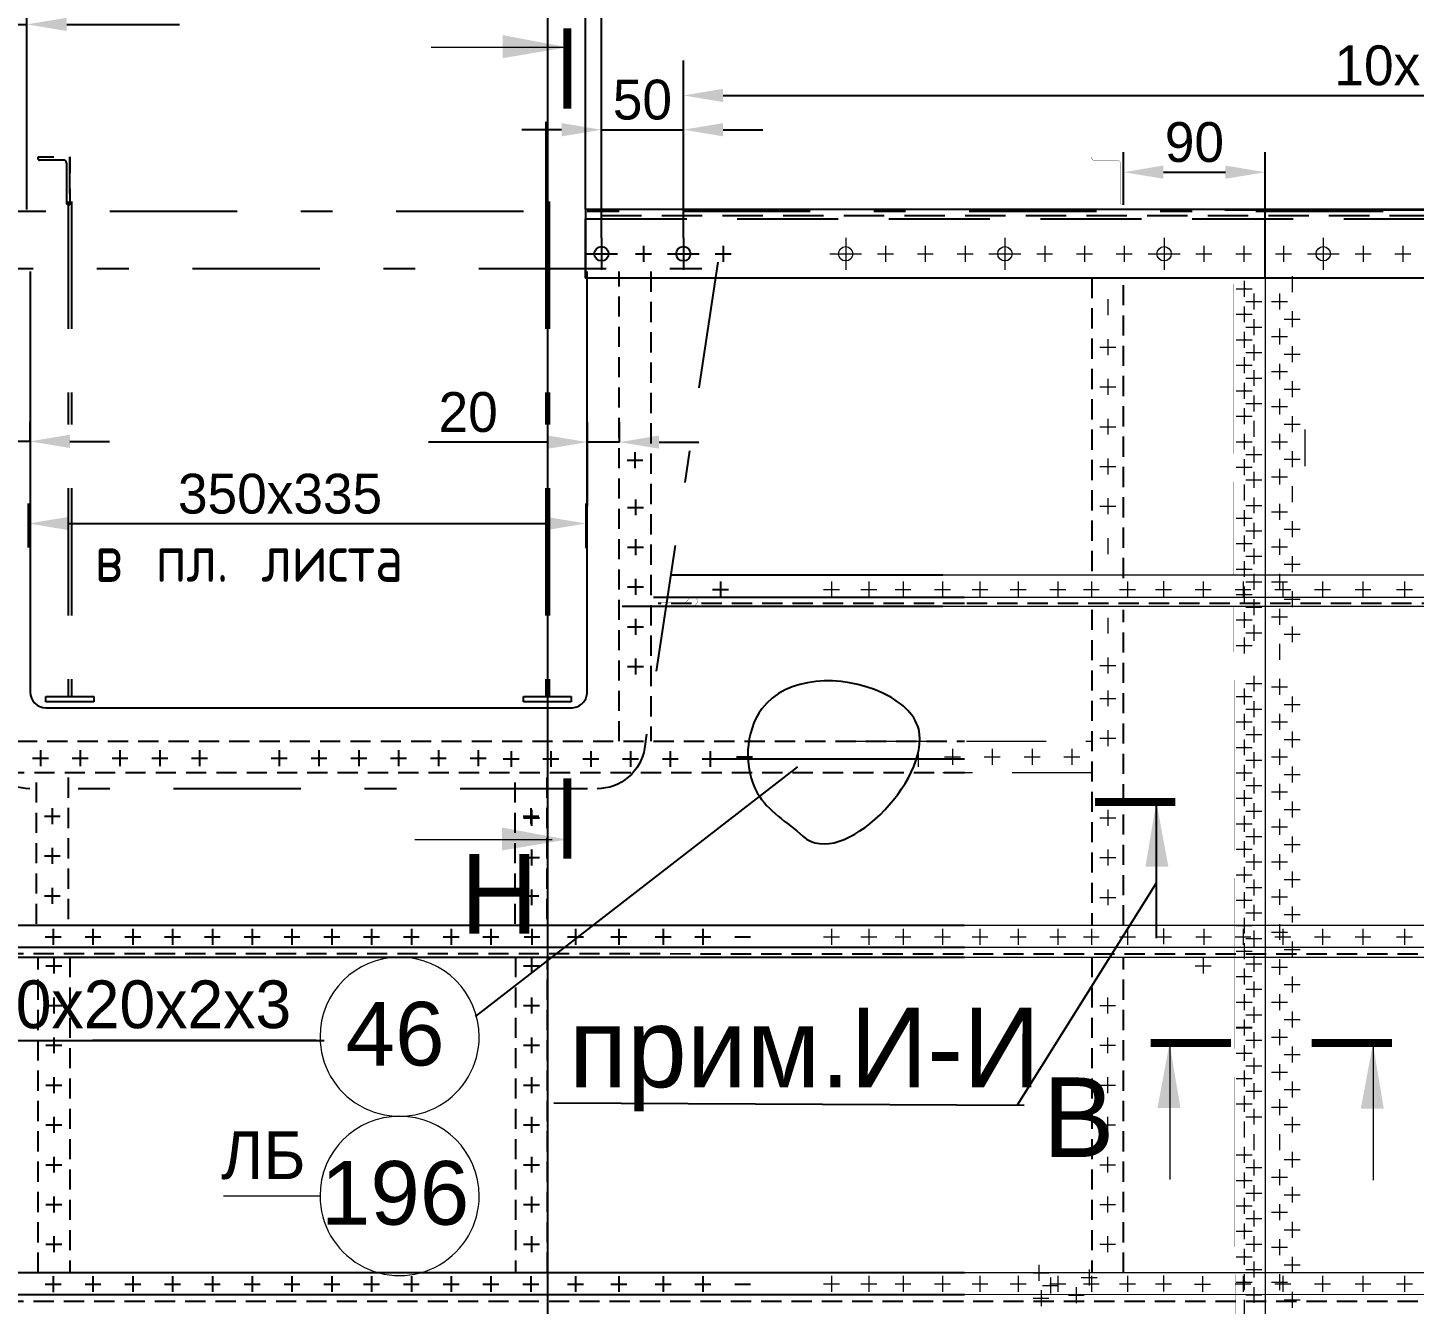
# Model space of a CAD drawing. Header units: millimetres. Extents: x 42007 to 66896, y -556 to 10827.
# Drawn here: x 52584 to 53455, y 4258 to 5060 of the extents above; entities that cross this region are included whole.
import ezdxf
from ezdxf.enums import TextEntityAlignment as Align

# ---------------------------------------------------------------- set-up
doc = ezdxf.new("R2010")
doc.units = ezdxf.units.MM
for name, pattern in [('DASH5', [180, 80, -40, 20, -40]), ('DASH6', [20, 10, -10]), ('DASHED', [19.05, 12.7, -6.35]), ('K5LT32769', [0]), ('K5LT32773', [0]), ('K5LT32782', [150, 100, -50]), ('K5LT32786', [25.318241, 20.818241, -1.5, 1.5, -1.5]), ('K5LT32793', [10, 5, -5]), ('K5LT32795', [75, 50, -25]), ('K5LT_BASIC', [0])]:
    doc.linetypes.add(name, pattern=pattern)
doc.layers.get('Defpoints').update_dxf_attribs({"color": 250})
doc.layers.add('pen_7', color=1, linetype='Continuous')
doc.styles.add('3.5', font='txt.shx', dxfattribs={"height": 3.5})
doc.styles.add('style5', font='arial.ttf', dxfattribs={"height": 3})
doc.dimstyles.new('ISO-10', dxfattribs={"dimscale": 10, "dimtxt": 2.5, "dimasz": 2.5, "dimexe": 1.25, "dimexo": 0, "dimtad": 1, "dimdec": 0, "dimtxsty": 'Standard', "dimcen": 2.5, "dimclrd": 7, "dimclre": 7, "dimclrt": 6, "dimadec": 0, "dimazin": 0, "dimtfac": 1, "dimtdec": 0, "dimtmove": 0, "dimatfit": 3, "dimfxl": 0, "dimarcsym": 0})

# ---------------------------------------------------------------- blocks, each defined once
blk = doc.blocks.new('*D277')
at = {"color": 7, "lineweight": -2, "transparency": 16777216}
for p, q in [((52995.77, 4995.71), (52995.77, 5029.75)), ((54017.36, 4922.27), (54017.36, 5029.75)), ((53020.77, 5017.25), (53992.36, 5017.25))]:
    blk.add_line(p, q, dxfattribs=at)
at = {"color": 7, "transparency": 16777216}
for points in [[(53020.77, 5021.42), (53020.77, 5013.09), (52995.77, 5017.25)], [(53992.36, 5021.42), (53992.36, 5013.09), (54017.36, 5017.25)]]:
    blk.add_solid(points, dxfattribs=at)
at = {"layer": 'Defpoints', "color": 0, "transparency": 16777216}
for p in [(54017.36, 5017.25), (52995.77, 4995.71), (54017.36, 4922.27)]:
    blk.add_point(p, dxfattribs=at)
at = {"color": 6, "transparency": 16777216, "insert": (53506.57, 5036), "char_height": 25, "attachment_point": 5}
blk.add_mtext('10х100=1000', dxfattribs=at)
blk = doc.blocks.new('*D278')
at = {"color": 7, "lineweight": -2, "transparency": 16777216}
for p, q in [((52934.36, 4945.59), (52934.36, 5102.91)), ((52944.31, 4944.59), (52944.31, 5102.91)), ((52909.36, 5090.41), (52884.36, 5090.41)), ((52934.36, 5090.41), (52944.31, 5090.41)), ((52969.31, 5090.41), (53040.15, 5090.41))]:
    blk.add_line(p, q, dxfattribs=at)
at = {"color": 7, "transparency": 16777216}
for points in [[(52909.36, 5094.58), (52909.36, 5086.25), (52934.36, 5090.41)], [(52969.31, 5094.58), (52969.31, 5086.25), (52944.31, 5090.41)]]:
    blk.add_solid(points, dxfattribs=at)
at = {"layer": 'Defpoints', "color": 0, "transparency": 16777216}
for p in [(52944.31, 5090.41), (52934.36, 4945.59), (52944.31, 4944.59)]:
    blk.add_point(p, dxfattribs=at)
at = {"color": 6, "transparency": 16777216, "insert": (53017.23, 5109.16), "char_height": 25, "attachment_point": 5}
blk.add_mtext('15', dxfattribs=at)
blk = doc.blocks.new('*D279')
at = {"color": 7, "lineweight": -2, "transparency": 16777216}
for p, q in [((52572.02, 4944.59), (52572.02, 5074.38)), ((52583.36, 4945.59), (52583.36, 5074.38)), ((52547.02, 5061.88), (52522.02, 5061.88)), ((52572.02, 5061.88), (52583.36, 5061.88)), ((52608.36, 5061.88), (52679.2, 5061.88))]:
    blk.add_line(p, q, dxfattribs=at)
at = {"color": 7, "transparency": 16777216}
for points in [[(52547.02, 5066.05), (52547.02, 5057.71), (52572.02, 5061.88)], [(52608.36, 5066.05), (52608.36, 5057.71), (52583.36, 5061.88)]]:
    blk.add_solid(points, dxfattribs=at)
at = {"layer": 'Defpoints', "color": 0, "transparency": 16777216}
for p in [(52583.36, 5061.88), (52572.02, 4944.59), (52583.36, 4945.59)]:
    blk.add_point(p, dxfattribs=at)
at = {"color": 6, "transparency": 16777216, "insert": (52656.28, 5080.63), "char_height": 25, "attachment_point": 5}
blk.add_mtext('15', dxfattribs=at)

msp = doc.modelspace()

# ---------------------------------------------------------------- hatches: boundary and pattern name
for points in [[(52882.231, 5055.098), (52882.231, 5040.65), (52922.968, 5047.499)], [(52881.749, 4557.422), (52881.749, 4542.974), (52922.486, 4549.823)], [(53293.598, 4381.222), (53308.046, 4381.222), (53301.197, 4421.959)], [(53421.352, 4380.74), (53435.8, 4380.74), (53428.951, 4421.477)]]:
    msp.add_hatch(color=7).paths.add_polyline_path(points)

# ---------------------------------------------------------------- linework, layer by layer
at = {"color": 7}
for p, q in [((52910.362, 5148.708), (52910.362, 3754.687)), ((53272.362, 4948.588), (53272.362, 4981.549)), ((53361.281, 4902.588), (53361.281, 4981.549)), ((53297.362, 4969.049), (53336.281, 4969.049)), ((52585.355, 4799.948), (52585.355, 4812.448)), ((52935.568, 4759.256), (52935.568, 4811.967)), ((52955.568, 4799.467), (52955.568, 4811.967)), ((52585.355, 4799.948), (52565.355, 4799.948)), ((52610.355, 4799.948), (52635.355, 4799.948)), ((52910.568, 4799.467), (52835.568, 4799.467)), ((52955.568, 4799.467), (52935.568, 4799.467)), ((52980.568, 4799.467), (53005.568, 4799.467)), ((52584.41, 4733.351), (52584.41, 4760.858)), ((52934.617, 4732.872), (52934.617, 4760.858)), ((52609.41, 4748.358), (52909.617, 4748.358))]:
    msp.add_line(p, q, dxfattribs=at)
at = {"color": 7, "linetype": 'K5LT32769', "lineweight": 18}
for p, q in [((52923.45, 5047.409), (52837.353, 5047.409)), ((53341.279, 4945.588), (53231.362, 4945.588)), ((53341.279, 4945.38), (53341.278, 4945.38)), ((53097.769, 4927.772), (53097.769, 4907.772)), ((53097.769, 4927.772), (53097.769, 4907.772)), ((53122.769, 4922.772), (53122.769, 4912.772)), ((53122.769, 4922.772), (53122.769, 4912.772)), ((53147.769, 4922.772), (53147.769, 4912.772)), ((53147.769, 4922.772), (53147.769, 4912.772)), ((53172.769, 4922.772), (53172.769, 4912.772)), ((53172.769, 4922.772), (53172.769, 4912.772)), ((53197.769, 4927.772), (53197.769, 4907.772)), ((53197.769, 4927.772), (53197.769, 4907.772)), ((53222.769, 4922.772), (53222.769, 4912.772)), ((53222.769, 4922.772), (53222.769, 4912.772)), ((53247.769, 4922.772), (53247.769, 4912.772)), ((53247.769, 4922.772), (53247.769, 4912.772)), ((53272.769, 4922.772), (53272.769, 4912.772)), ((53272.769, 4922.772), (53272.769, 4912.772)), ((53297.769, 4927.772), (53297.769, 4907.772)), ((53297.769, 4927.772), (53297.769, 4907.772)), ((53322.769, 4922.772), (53322.769, 4912.772)), ((53322.769, 4922.772), (53322.769, 4912.772)), ((53347.769, 4922.772), (53347.769, 4912.772)), ((53347.769, 4922.772), (53347.769, 4912.772)), ((53372.769, 4922.772), (53372.769, 4912.772)), ((53372.769, 4922.772), (53372.769, 4912.772)), ((53397.769, 4927.772), (53397.769, 4907.772)), ((53397.769, 4927.772), (53397.769, 4907.772)), ((53422.769, 4922.772), (53422.769, 4912.772)), ((53422.769, 4922.772), (53422.769, 4912.772)), ((53447.769, 4922.772), (53447.769, 4912.772)), ((53447.769, 4922.772), (53447.769, 4912.772)), ((53087.769, 4917.772), (53107.769, 4917.772)), ((53087.769, 4917.772), (53107.769, 4917.772)), ((53117.769, 4917.772), (53127.769, 4917.772)), ((53117.769, 4917.772), (53127.769, 4917.772)), ((53142.769, 4917.772), (53152.769, 4917.772)), ((53142.769, 4917.772), (53152.769, 4917.772)), ((53167.769, 4917.772), (53177.769, 4917.772)), ((53167.769, 4917.772), (53177.769, 4917.772)), ((53187.769, 4917.772), (53207.769, 4917.772)), ((53187.769, 4917.772), (53207.769, 4917.772)), ((53217.769, 4917.772), (53227.769, 4917.772)), ((53217.769, 4917.772), (53227.769, 4917.772)), ((53242.769, 4917.772), (53252.769, 4917.772)), ((53242.769, 4917.772), (53252.769, 4917.772)), ((53267.769, 4917.772), (53277.769, 4917.772)), ((53267.769, 4917.772), (53277.769, 4917.772)), ((53287.769, 4917.772), (53307.769, 4917.772)), ((53287.769, 4917.772), (53307.769, 4917.772)), ((53317.769, 4917.772), (53327.769, 4917.772)), ((53317.769, 4917.772), (53327.769, 4917.772)), ((53342.769, 4917.772), (53352.769, 4917.772)), ((53342.769, 4917.772), (53352.769, 4917.772)), ((53367.769, 4917.772), (53377.769, 4917.772)), ((53367.769, 4917.772), (53377.769, 4917.772)), ((53387.769, 4917.772), (53407.769, 4917.772)), ((53387.769, 4917.772), (53407.769, 4917.772)), ((53417.769, 4917.772), (53427.769, 4917.772)), ((53417.769, 4917.772), (53427.769, 4917.772)), ((53442.769, 4917.772), (53452.769, 4917.772)), ((53442.769, 4917.772), (53452.769, 4917.772)), ((53343.092, 4895.758), (53353.092, 4895.758)), ((53348.092, 4900.758), (53348.092, 4890.758)), ((53349.092, 4895.758), (53348.092, 4895.758)), ((53361.281, 4902.588), (53361.281, 3868.588)), ((53378.281, 4903.758), (53378.281, 4893.758)), ((53262.362, 4889.174), (53262.362, 4879.174)), ((53349.092, 4887.758), (53359.092, 4887.758)), ((53354.092, 4892.758), (53354.092, 4882.758)), ((53365.281, 4887.758), (53375.281, 4887.758)), ((53370.281, 4892.758), (53370.281, 4882.758)), ((53343.092, 4879.758), (53353.092, 4879.758)), ((53348.092, 4884.758), (53348.092, 4874.758)), ((53349.092, 4879.758), (53348.092, 4879.758)), ((53378.281, 4881.758), (53378.281, 4871.758)), ((53349.092, 4871.758), (53359.092, 4871.758)), ((53354.092, 4876.758), (53354.092, 4866.758)), ((53370.281, 4870.758), (53370.281, 4860.758)), ((53373.281, 4876.758), (53383.281, 4876.758)), ((53262.362, 4864.174), (53262.362, 4854.174)), ((53343.092, 4863.758), (53353.092, 4863.758)), ((53348.092, 4868.758), (53348.092, 4858.758)), ((53349.092, 4863.758), (53348.092, 4863.758)), ((53354.092, 4860.758), (53354.092, 4850.758)), ((53365.281, 4865.758), (53375.281, 4865.758)), ((53257.362, 4859.174), (53267.362, 4859.174)), ((53348.092, 4852.758), (53348.092, 4842.758)), ((53349.092, 4855.758), (53359.092, 4855.758)), ((53373.281, 4854.758), (53383.281, 4854.758)), ((53378.281, 4859.758), (53378.281, 4849.758)), ((53343.092, 4847.758), (53353.092, 4847.758)), ((53349.092, 4847.758), (53348.092, 4847.758)), ((53354.092, 4844.758), (53354.092, 4834.758)), ((53365.281, 4843.758), (53375.281, 4843.758)), ((53370.281, 4848.758), (53370.281, 4838.758)), ((53262.362, 4839.174), (53262.362, 4829.174)), ((53348.092, 4836.758), (53348.092, 4826.758)), ((53349.092, 4839.758), (53359.092, 4839.758)), ((53378.281, 4837.758), (53378.281, 4827.758)), ((53257.362, 4834.174), (53267.362, 4834.174)), ((53343.092, 4831.758), (53353.092, 4831.758)), ((53349.092, 4831.758), (53348.092, 4831.758)), ((53354.092, 4828.758), (53354.092, 4818.758)), ((53370.281, 4826.758), (53370.281, 4816.758)), ((53373.281, 4832.758), (53383.281, 4832.758)), ((53348.092, 4820.758), (53348.092, 4810.758)), ((53349.092, 4823.758), (53359.092, 4823.758)), ((53365.281, 4821.758), (53375.281, 4821.758)), ((53257.362, 4809.174), (53267.362, 4809.174)), ((53262.362, 4814.174), (53262.362, 4804.174)), ((53343.092, 4815.758), (53353.092, 4815.758)), ((53349.092, 4815.758), (53348.092, 4815.758)), ((53354.092, 4812.758), (53354.092, 4802.758)), ((53373.281, 4810.758), (53383.281, 4810.758)), ((53378.281, 4815.758), (53378.281, 4805.758)), ((53343.092, 4799.758), (53353.092, 4799.758)), ((53348.092, 4804.758), (53348.092, 4794.758)), ((53349.092, 4799.758), (53348.092, 4799.758)), ((53365.281, 4799.758), (53375.281, 4799.758)), ((53370.281, 4804.758), (53370.281, 4794.758)), ((53386.281, 4807.432), (53386.281, 4784.432)), ((53349.092, 4791.758), (53359.092, 4791.758)), ((53354.092, 4796.758), (53354.092, 4786.758)), ((53378.281, 4793.758), (53378.281, 4783.758)), ((53257.362, 4784.174), (53267.362, 4784.174)), ((53262.362, 4789.174), (53262.362, 4779.174)), ((53343.092, 4783.758), (53353.092, 4783.758)), ((53348.092, 4788.758), (53348.092, 4778.758)), ((53370.281, 4782.758), (53370.281, 4772.758)), ((53373.281, 4788.758), (53383.281, 4788.758)), ((53349.092, 4775.758), (53359.092, 4775.758)), ((53354.092, 4780.758), (53354.092, 4770.758)), ((53365.281, 4777.758), (53375.281, 4777.758)), ((53348.092, 4772.758), (53348.092, 4762.758)), ((53354.092, 4764.758), (53354.092, 4754.758)), ((53378.281, 4771.758), (53378.281, 4761.758)), ((53257.362, 4759.174), (53267.362, 4759.174)), ((53262.362, 4764.174), (53262.362, 4754.174)), ((53348.092, 4756.758), (53348.092, 4746.758)), ((53349.092, 4759.758), (53359.092, 4759.758)), ((53370.281, 4760.758), (53370.281, 4750.758)), ((53343.092, 4751.758), (53353.092, 4751.758)), ((53349.092, 4751.758), (53348.092, 4751.758)), ((53354.092, 4748.758), (53354.092, 4738.758)), ((53365.281, 4755.758), (53375.281, 4755.758)), ((53378.281, 4749.758), (53378.281, 4739.758)), ((53262.362, 4739.174), (53262.362, 4729.174)), ((53348.092, 4740.758), (53348.092, 4730.758)), ((53349.092, 4743.758), (53359.092, 4743.758)), ((53370.281, 4738.758), (53370.281, 4728.758)), ((53373.281, 4744.758), (53383.281, 4744.758)), ((53343.092, 4735.758), (53353.092, 4735.758)), ((53349.092, 4735.758), (53348.092, 4735.758)), ((53354.092, 4732.758), (53354.092, 4722.758)), ((53365.281, 4733.758), (53375.281, 4733.758)), ((53348.092, 4724.758), (53348.092, 4714.758)), ((53349.092, 4727.758), (53359.092, 4727.758)), ((53373.281, 4722.758), (53383.281, 4722.758)), ((53378.281, 4727.758), (53378.281, 4717.758)), ((53158.685, 4716.016), (54364.907, 4716.016)), ((53343.092, 4719.758), (53353.092, 4719.758)), ((53349.092, 4719.758), (53348.092, 4719.758)), ((53354.092, 4716.758), (53354.092, 4706.758)), ((53370.281, 4716.758), (53370.281, 4706.758)), ((53083.759, 4706.992), (53093.759, 4706.992)), ((53088.759, 4711.992), (53088.759, 4701.992)), ((53107.207, 4706.992), (53117.207, 4706.992)), ((53112.207, 4711.992), (53112.207, 4701.992)), ((53128.759, 4706.992), (53138.759, 4706.992)), ((53133.759, 4711.992), (53133.759, 4701.992)), ((53153.554, 4706.992), (53163.554, 4706.992)), ((53158.554, 4711.992), (53158.554, 4701.992)), ((53177.099, 4706.992), (53187.099, 4706.992)), ((53182.099, 4711.992), (53182.099, 4701.992)), ((53201.026, 4706.992), (53211.026, 4706.992)), ((53206.026, 4711.992), (53206.026, 4701.992)), ((53226.026, 4706.992), (53236.026, 4706.992)), ((53231.026, 4711.992), (53231.026, 4701.992)), ((53247.08, 4706.992), (53257.08, 4706.992)), ((53252.08, 4711.992), (53252.08, 4701.992)), ((53269.721, 4706.992), (53279.721, 4706.992)), ((53274.721, 4711.992), (53274.721, 4701.992)), ((53292.362, 4706.992), (53302.362, 4706.992)), ((53297.362, 4712.225), (53297.362, 4702.225)), ((53317.362, 4706.907), (53327.362, 4706.907)), ((53322.362, 4711.907), (53322.362, 4701.907)), ((53342.362, 4706.992), (53352.362, 4706.992)), ((53343.092, 4703.758), (53353.092, 4703.758)), ((53347.362, 4711.992), (53347.362, 4701.992)), ((53348.092, 4708.758), (53348.092, 4698.758)), ((53349.092, 4703.758), (53348.092, 4703.758)), ((53349.092, 4711.758), (53359.092, 4711.758)), ((53365.281, 4711.758), (53375.281, 4711.758)), ((53367.362, 4706.992), (53377.362, 4706.992)), ((53372.362, 4711.992), (53372.362, 4701.992)), ((53378.281, 4705.758), (53378.281, 4695.758)), ((53392.362, 4706.992), (53402.362, 4706.992)), ((53397.362, 4711.992), (53397.362, 4701.992)), ((53417.709, 4706.992), (53427.709, 4706.992)), ((53422.709, 4711.992), (53422.709, 4701.992)), ((53443.759, 4706.992), (53453.759, 4706.992)), ((53448.759, 4711.992), (53448.759, 4701.992)), ((53158.685, 4702.189), (54387.629, 4702.189)), ((54386.313, 4696.189), (53158.685, 4696.189)), ((53349.092, 4695.758), (53359.092, 4695.758)), ((53354.092, 4700.758), (53354.092, 4690.758)), ((53373.281, 4700.758), (53383.281, 4700.758)), ((53262.362, 4689.174), (53262.362, 4679.174)), ((53343.092, 4687.758), (53353.092, 4687.758)), ((53348.092, 4692.758), (53348.092, 4682.758)), ((53349.092, 4687.758), (53348.092, 4687.758)), ((53365.281, 4689.758), (53375.281, 4689.758)), ((53370.281, 4694.758), (53370.281, 4684.758)), ((53349.092, 4679.758), (53359.092, 4679.758)), ((53354.092, 4684.758), (53354.092, 4674.758)), ((53373.281, 4678.758), (53383.281, 4678.758)), ((53378.281, 4683.758), (53378.281, 4673.758)), ((53343.092, 4671.758), (53353.092, 4671.758)), ((53348.092, 4676.758), (53348.092, 4666.758)), ((53349.092, 4671.758), (53348.092, 4671.758)), ((53370.281, 4672.758), (53370.281, 4662.758)), ((53262.362, 4664.174), (53262.362, 4654.174)), ((53257.362, 4659.174), (53267.362, 4659.174)), ((53354.092, 4652.758), (53354.092, 4642.758)), ((53262.362, 4643.527), (53262.362, 4633.527)), ((53348.092, 4644.758), (53348.092, 4634.758)), ((53349.092, 4647.758), (53359.092, 4647.758)), ((53365.281, 4645.758), (53375.281, 4645.758)), ((53370.281, 4650.758), (53370.281, 4640.758)), ((53257.362, 4638.527), (53267.362, 4638.527)), ((53343.092, 4639.758), (53353.092, 4639.758)), ((53349.092, 4639.758), (53348.092, 4639.758)), ((53354.092, 4636.758), (53354.092, 4626.758)), ((53373.281, 4634.758), (53383.281, 4634.758)), ((53378.281, 4639.758), (53378.281, 4629.758)), ((53348.092, 4628.758), (53348.092, 4618.758)), ((53349.092, 4631.758), (53359.092, 4631.758)), ((53370.281, 4628.758), (53370.281, 4618.758)), ((53262.362, 4618.527), (53262.362, 4608.527)), ((53343.092, 4623.758), (53353.092, 4623.758)), ((53349.092, 4623.758), (53348.092, 4623.758)), ((53354.092, 4620.758), (53354.092, 4610.758)), ((53365.281, 4623.758), (53375.281, 4623.758)), ((53378.281, 4617.758), (53378.281, 4607.758)), ((53257.362, 4613.527), (53267.362, 4613.527)), ((53348.092, 4612.758), (53348.092, 4602.758)), ((53349.092, 4615.758), (53359.092, 4615.758)), ((53373.281, 4612.758), (53383.281, 4612.758)), ((53138.197, 4600.456), (53148.197, 4600.456)), ((53143.197, 4605.456), (53143.197, 4595.456)), ((53159.819, 4601.817), (53169.819, 4601.817)), ((53164.819, 4606.817), (53164.819, 4596.817)), ((53184.819, 4601.817), (53194.819, 4601.817)), ((53189.819, 4606.817), (53189.819, 4596.817)), ((53209.819, 4601.817), (53219.819, 4601.817)), ((53214.819, 4606.817), (53214.819, 4596.817)), ((53234.819, 4601.817), (53244.819, 4601.817)), ((53239.819, 4606.817), (53239.819, 4596.817)), ((53343.092, 4607.758), (53353.092, 4607.758)), ((53349.092, 4607.758), (53348.092, 4607.758)), ((53349.092, 4599.758), (53359.092, 4599.758)), ((53354.092, 4604.758), (53354.092, 4594.758)), ((53365.281, 4601.758), (53375.281, 4601.758)), ((53370.281, 4606.758), (53370.281, 4596.758)), ((53343.092, 4591.758), (53353.092, 4591.758)), ((53348.092, 4596.758), (53348.092, 4586.758)), ((53349.092, 4591.758), (53348.092, 4591.758)), ((53373.281, 4590.758), (53383.281, 4590.758)), ((53378.281, 4595.758), (53378.281, 4585.758)), ((53349.092, 4583.758), (53359.092, 4583.758)), ((53354.092, 4588.758), (53354.092, 4578.758)), ((53370.281, 4584.758), (53370.281, 4574.758)), ((53343.092, 4575.758), (53353.092, 4575.758)), ((53348.092, 4580.758), (53348.092, 4570.758)), ((53349.092, 4575.758), (53348.092, 4575.758)), ((53365.281, 4579.758), (53375.281, 4579.758)), ((53378.281, 4573.758), (53378.281, 4563.758)), ((53262.362, 4568.527), (53262.362, 4558.527)), ((53348.092, 4564.758), (53348.092, 4554.758)), ((53349.092, 4567.758), (53359.092, 4567.758)), ((53354.092, 4572.758), (53354.092, 4562.758)), ((53373.281, 4568.758), (53383.281, 4568.758)), ((53257.362, 4563.527), (53267.362, 4563.527)), ((53343.092, 4559.758), (53353.092, 4559.758)), ((53349.092, 4559.758), (53348.092, 4559.758)), ((53354.092, 4556.758), (53354.092, 4546.758)), ((53365.281, 4557.758), (53375.281, 4557.758)), ((53370.281, 4562.758), (53370.281, 4552.758)), ((52913.253, 4549.733), (52827.155, 4549.733)), ((53348.092, 4548.758), (53348.092, 4538.758)), ((53349.092, 4551.758), (53359.092, 4551.758)), ((53378.281, 4551.758), (53378.281, 4541.758)), ((53257.362, 4538.527), (53267.362, 4538.527)), ((53262.362, 4543.527), (53262.362, 4533.527)), ((53343.092, 4543.758), (53353.092, 4543.758)), ((53349.092, 4543.758), (53348.092, 4543.758)), ((53354.092, 4540.758), (53354.092, 4530.758)), ((53370.281, 4540.758), (53370.281, 4530.758)), ((53373.281, 4546.758), (53383.281, 4546.758)), ((53348.092, 4532.758), (53348.092, 4522.758)), ((53349.092, 4535.758), (53359.092, 4535.758)), ((53365.281, 4535.758), (53375.281, 4535.758)), ((53378.281, 4529.758), (53378.281, 4519.758)), ((53343.092, 4527.758), (53353.092, 4527.758)), ((53349.092, 4527.758), (53348.092, 4527.758)), ((53354.092, 4524.758), (53354.092, 4514.758)), ((53373.281, 4524.758), (53383.281, 4524.758)), ((53257.362, 4513.527), (53267.362, 4513.527)), ((53262.362, 4518.527), (53262.362, 4508.527)), ((53348.092, 4516.758), (53348.092, 4506.758)), ((53349.092, 4519.758), (53359.092, 4519.758)), ((53365.281, 4513.758), (53375.281, 4513.758)), ((53370.281, 4518.758), (53370.281, 4508.758)), ((53343.092, 4511.758), (53353.092, 4511.758)), ((53349.092, 4511.758), (53348.092, 4511.758)), ((53349.092, 4503.758), (53359.092, 4503.758)), ((53354.092, 4508.758), (53354.092, 4498.758)), ((53378.281, 4507.758), (53378.281, 4497.758)), ((54286.358, 4495.816), (53158.685, 4495.816)), ((53343.092, 4495.758), (53353.092, 4495.758)), ((53348.092, 4500.758), (53348.092, 4490.758)), ((53349.092, 4495.758), (53348.092, 4495.758)), ((53370.281, 4496.758), (53370.281, 4486.758)), ((53373.281, 4502.758), (53383.281, 4502.758)), ((53083.759, 4488.792), (53093.759, 4488.792)), ((53088.759, 4493.792), (53088.759, 4483.792)), ((53107.207, 4488.792), (53117.207, 4488.792)), ((53112.207, 4493.792), (53112.207, 4483.792)), ((53128.759, 4488.792), (53138.759, 4488.792)), ((53133.759, 4493.792), (53133.759, 4483.792)), ((53153.554, 4488.792), (53163.554, 4488.792)), ((53158.554, 4493.792), (53158.554, 4483.792)), ((53177.099, 4488.792), (53187.099, 4488.792)), ((53182.099, 4493.792), (53182.099, 4483.792)), ((53201.026, 4488.792), (53211.026, 4488.792)), ((53206.026, 4493.792), (53206.026, 4483.792)), ((53226.026, 4488.792), (53236.026, 4488.792)), ((53231.026, 4493.792), (53231.026, 4483.792)), ((53247.08, 4488.792), (53257.08, 4488.792)), ((53252.08, 4493.792), (53252.08, 4483.792)), ((53269.721, 4488.792), (53279.721, 4488.792)), ((53274.721, 4493.792), (53274.721, 4483.792)), ((53292.362, 4488.792), (53302.362, 4488.792)), ((53297.362, 4494.025), (53297.362, 4484.025)), ((53317.654, 4488.736), (53327.654, 4488.736)), ((53322.654, 4493.736), (53322.654, 4483.736)), ((53342.362, 4488.794), (53352.362, 4488.794)), ((53347.362, 4493.794), (53347.362, 4483.794)), ((53349.092, 4487.758), (53359.092, 4487.758)), ((53354.092, 4492.758), (53354.092, 4482.758)), ((53365.281, 4491.758), (53375.281, 4491.758)), ((53367.362, 4488.794), (53377.362, 4488.794)), ((53372.362, 4493.794), (53372.362, 4483.794)), ((53392.362, 4488.794), (53402.362, 4488.794)), ((53397.362, 4493.794), (53397.362, 4483.794)), ((53417.709, 4488.794), (53427.709, 4488.794)), ((53422.709, 4493.794), (53422.709, 4483.794)), ((53443.759, 4488.794), (53453.759, 4488.794)), ((53448.759, 4493.794), (53448.759, 4483.794)), ((54286.815, 4481.982), (53158.685, 4482.002)), ((53343.092, 4479.758), (53353.092, 4479.758)), ((53348.092, 4484.758), (53348.092, 4474.758)), ((53349.092, 4479.758), (53348.092, 4479.758)), ((53373.281, 4480.758), (53383.281, 4480.758)), ((53378.281, 4485.758), (53378.281, 4475.758)), ((53158.685, 4475.989), (54287.271, 4475.989)), ((53317.325, 4470.598), (53327.325, 4470.598)), ((53322.325, 4475.598), (53322.325, 4465.598)), ((53348.092, 4468.758), (53348.092, 4458.758)), ((53349.092, 4471.758), (53359.092, 4471.758)), ((53354.092, 4476.758), (53354.092, 4466.758)), ((53365.281, 4469.758), (53375.281, 4469.758)), ((53370.281, 4474.758), (53370.281, 4464.758)), ((53343.092, 4463.758), (53353.092, 4463.758)), ((53349.092, 4463.758), (53348.092, 4463.758)), ((53354.092, 4460.758), (53354.092, 4450.758)), ((53378.281, 4463.758), (53378.281, 4453.758)), ((53348.092, 4452.758), (53348.092, 4442.758)), ((53349.092, 4455.758), (53359.092, 4455.758)), ((53370.281, 4452.758), (53370.281, 4442.758)), ((53373.281, 4458.758), (53383.281, 4458.758)), ((53257.325, 4445.598), (53267.325, 4445.598)), ((53262.325, 4450.598), (53262.325, 4440.598)), ((53343.092, 4447.758), (53353.092, 4447.758)), ((53349.092, 4447.758), (53348.092, 4447.758)), ((53354.092, 4444.758), (53354.092, 4434.758)), ((53365.281, 4447.758), (53375.281, 4447.758)), ((53348.092, 4436.758), (53348.092, 4426.758)), ((53349.092, 4439.758), (53359.092, 4439.758)), ((53373.281, 4436.758), (53383.281, 4436.758)), ((53378.281, 4441.758), (53378.281, 4431.758)), ((53262.325, 4425.598), (53262.325, 4415.598)), ((53349.092, 4431.758), (53348.092, 4431.758)), ((53354.092, 4428.758), (53354.092, 4418.758)), ((53365.281, 4425.758), (53375.281, 4425.758)), ((53370.281, 4430.758), (53370.281, 4420.758)), ((53257.325, 4420.598), (53267.325, 4420.598)), ((53301.287, 4422.441), (53301.287, 4336.344)), ((53348.092, 4420.758), (53348.092, 4410.758)), ((53349.092, 4423.758), (53359.092, 4423.758)), ((53378.281, 4419.758), (53378.281, 4409.758)), ((53429.041, 4421.959), (53429.041, 4335.862)), ((53343.092, 4415.758), (53353.092, 4415.758)), ((53349.092, 4415.758), (53348.092, 4415.758)), ((53349.092, 4407.758), (53359.092, 4407.758)), ((53354.092, 4412.758), (53354.092, 4402.758)), ((53370.281, 4408.758), (53370.281, 4398.758)), ((53373.281, 4414.758), (53383.281, 4414.758)), ((53262.325, 4400.598), (53262.325, 4390.598)), ((53343.092, 4399.758), (53353.092, 4399.758)), ((53348.092, 4404.758), (53348.092, 4394.758)), ((53349.092, 4399.758), (53348.092, 4399.758)), ((53365.281, 4403.758), (53375.281, 4403.758)), ((53257.325, 4395.598), (53267.325, 4395.598)), ((53349.092, 4391.758), (53359.092, 4391.758)), ((53354.092, 4396.758), (53354.092, 4386.758)), ((53373.281, 4392.758), (53383.281, 4392.758)), ((53378.281, 4397.758), (53378.281, 4387.758)), ((53343.092, 4383.758), (53353.092, 4383.758)), ((53348.092, 4388.758), (53348.092, 4378.758)), ((53349.092, 4383.758), (53348.092, 4383.758)), ((53365.281, 4381.758), (53375.281, 4381.758)), ((53370.281, 4386.758), (53370.281, 4376.758)), ((53262.325, 4375.598), (53262.325, 4365.598)), ((53348.092, 4372.758), (53348.092, 4362.758)), ((53349.092, 4375.758), (53359.092, 4375.758)), ((53354.092, 4380.758), (53354.092, 4370.758)), ((53378.281, 4375.758), (53378.281, 4365.758)), ((53257.325, 4370.598), (53267.325, 4370.598)), ((53354.092, 4364.758), (53354.092, 4354.758)), ((53370.281, 4364.758), (53370.281, 4354.758)), ((53373.281, 4370.758), (53383.281, 4370.758)), ((53348.092, 4356.758), (53348.092, 4346.758)), ((53262.325, 4350.598), (53262.325, 4340.598)), ((53343.092, 4351.758), (53353.092, 4351.758)), ((53349.092, 4351.758), (53348.092, 4351.758)), ((53354.092, 4348.758), (53354.092, 4338.758)), ((53373.281, 4348.758), (53383.281, 4348.758)), ((53378.281, 4353.758), (53378.281, 4343.758)), ((53257.325, 4345.598), (53267.325, 4345.598)), ((53348.092, 4340.758), (53348.092, 4330.758)), ((53349.092, 4343.758), (53359.092, 4343.758)), ((53370.281, 4342.758), (53370.281, 4332.758)), ((53343.092, 4335.758), (53353.092, 4335.758)), ((53349.092, 4335.758), (53348.092, 4335.758)), ((53354.092, 4332.758), (53354.092, 4322.758)), ((53365.281, 4337.758), (53375.281, 4337.758)), ((53378.281, 4331.758), (53378.281, 4321.758)), ((52706.791, 4325.99), (52767.498, 4325.99)), ((53257.325, 4320.598), (53267.325, 4320.598)), ((53262.325, 4325.598), (53262.325, 4315.598)), ((53348.092, 4324.758), (53348.092, 4314.758)), ((53349.092, 4327.758), (53359.092, 4327.758)), ((53370.281, 4320.758), (53370.281, 4310.758)), ((53373.281, 4326.758), (53383.281, 4326.758)), ((53343.092, 4319.758), (53353.092, 4319.758)), ((53349.092, 4319.758), (53348.092, 4319.758)), ((53349.092, 4311.758), (53359.092, 4311.758)), ((53354.092, 4316.758), (53354.092, 4306.758)), ((53365.281, 4315.758), (53375.281, 4315.758)), ((53343.092, 4303.758), (53353.092, 4303.758)), ((53348.092, 4308.758), (53348.092, 4298.758)), ((53349.092, 4303.758), (53348.092, 4303.758)), ((53373.281, 4304.758), (53383.281, 4304.758)), ((53378.281, 4309.758), (53378.281, 4299.758)), ((53257.325, 4295.598), (53267.325, 4295.598)), ((53262.325, 4300.598), (53262.325, 4290.598)), ((53349.092, 4295.758), (53359.092, 4295.758)), ((53354.092, 4300.758), (53354.092, 4290.758)), ((53370.281, 4298.758), (53370.281, 4288.758)), ((53343.092, 4287.758), (53353.092, 4287.758)), ((53348.092, 4292.758), (53348.092, 4282.758)), ((53349.092, 4287.758), (53348.092, 4287.758)), ((53365.281, 4293.758), (53375.281, 4293.758)), ((53378.281, 4287.758), (53378.281, 4277.758)), ((54171.096, 4277.462), (53158.685, 4277.718)), ((53215.451, 4277.694), (53225.451, 4277.694)), ((53219.172, 4282.694), (53219.172, 4272.694)), ((53221.451, 4277.694), (53220.451, 4277.694)), ((53250.641, 4279.694), (53250.641, 4269.694)), ((53349.092, 4279.758), (53359.092, 4279.758)), ((53354.092, 4284.758), (53354.092, 4274.758)), ((53373.281, 4282.758), (53383.281, 4282.758)), ((53083.759, 4270.694), (53093.759, 4270.694)), ((53088.759, 4275.694), (53088.759, 4265.694)), ((53107.207, 4270.694), (53117.207, 4270.694)), ((53112.207, 4275.694), (53112.207, 4265.694)), ((53128.759, 4270.694), (53138.759, 4270.694)), ((53133.759, 4275.694), (53133.759, 4265.694)), ((53153.554, 4270.694), (53163.554, 4270.694)), ((53158.554, 4275.694), (53158.554, 4265.694)), ((53177.099, 4270.694), (53187.099, 4270.694)), ((53182.099, 4275.694), (53182.099, 4265.694)), ((53201.026, 4270.694), (53211.026, 4270.694)), ((53206.026, 4275.694), (53206.026, 4265.694)), ((53221.451, 4269.694), (53231.451, 4269.694)), ((53226.026, 4270.694), (53236.026, 4270.694)), ((53226.451, 4274.694), (53226.451, 4264.694)), ((53231.026, 4275.694), (53231.026, 4265.694)), ((53242.641, 4268.694), (53242.641, 4258.694)), ((53245.641, 4274.694), (53255.641, 4274.694)), ((53247.08, 4270.694), (53257.08, 4270.694)), ((53252.08, 4275.694), (53252.08, 4265.694)), ((53269.721, 4270.694), (53279.721, 4270.694)), ((53274.721, 4275.694), (53274.721, 4265.694)), ((53292.362, 4270.694), (53302.362, 4270.694)), ((53297.362, 4275.927), (53297.362, 4265.927)), ((53316.882, 4270.64), (53326.882, 4270.64)), ((53321.882, 4275.64), (53321.882, 4265.64)), ((53342.362, 4270.696), (53352.362, 4270.696)), ((53343.092, 4271.758), (53353.092, 4271.758)), ((53347.362, 4275.696), (53347.362, 4265.696)), ((53348.092, 4276.758), (53348.092, 4266.758)), ((53349.092, 4271.758), (53348.092, 4271.758)), ((53354.092, 4268.758), (53354.092, 4258.758)), ((53365.281, 4271.758), (53375.281, 4271.758)), ((53367.362, 4270.696), (53377.362, 4270.696)), ((53370.281, 4276.758), (53370.281, 4266.758)), ((53372.362, 4275.696), (53372.362, 4265.696)), ((53392.362, 4270.696), (53402.362, 4270.696)), ((53397.362, 4275.696), (53397.362, 4265.696)), ((53417.709, 4270.696), (53427.709, 4270.696)), ((53422.709, 4275.696), (53422.709, 4265.696)), ((53443.759, 4270.696), (53453.759, 4270.696)), ((53448.759, 4275.696), (53448.759, 4265.696)), ((54135.027, 4264.274), (53158.685, 4263.902)), ((53215.451, 4261.694), (53225.451, 4261.694)), ((53220.451, 4266.694), (53220.451, 4256.694)), ((53221.451, 4261.694), (53220.451, 4261.694)), ((53237.641, 4263.694), (53247.641, 4263.694)), ((53348.092, 4260.758), (53348.092, 4250.758)), ((53349.092, 4263.758), (53359.092, 4263.758)), ((53373.281, 4260.758), (53383.281, 4260.758)), ((53378.281, 4265.758), (53378.281, 4255.758))]:
    msp.add_line(p, q, dxfattribs=at)
at = {"color": 7, "ltscale": 0.5}
for p, q in [((52995.769, 4927.772), (52995.769, 5039.12)), ((52944.314, 4927.772), (52944.314, 5008.209)), ((52995.769, 4927.772), (52995.769, 5008.209)), ((52919.314, 4995.709), (52894.314, 4995.709)), ((52944.314, 4995.709), (52995.769, 4995.709)), ((53020.769, 4995.709), (53045.769, 4995.709))]:
    msp.add_line(p, q, dxfattribs=at)
at = {"color": 0, "linetype": 'DASH5'}
for p, q in [((52909.362, 5000.588), (52909.362, 4950.588)), ((52910.362, 4998.588), (52910.362, 4948.588)), ((52590.362, 4977.588), (52590.362, 4978.588)), ((52606.362, 4976.588), (52591.362, 4976.588)), ((52608.362, 4955.588), (52608.362, 4974.588)), ((52610.362, 4955.588), (52610.362, 4978.588)), ((52609.362, 4950.588), (52609.362, 4639.702)), ((52611.362, 4950.588), (52611.362, 4639.702)), ((52909.362, 4950.588), (52909.362, 4639.702)), ((52911.362, 4950.588), (52911.362, 4639.702)), ((44355.362, 4944.588), (54416.357, 4944.588)), ((52507.362, 4908.588), (53010.362, 4908.588)), ((53017.522, 4912.588), (52971.351, 4607.117)), ((52935.522, 4581.783), (52585.202, 4581.783))]:
    msp.add_line(p, q, dxfattribs=at)
at = {"color": 0, "linetype": 'DASHED', "ltscale": 2}
msp.add_line((54417.365, 4941.588), (52934.362, 4941.588), dxfattribs=at)
at = {"color": 7, "linetype": 'K5LT32782', "lineweight": 18}
msp.add_line((53231.362, 4939.545), (53231.362, 4939.588), dxfattribs=at)
at = {"color": 0}
for p, q in [((53336.012, 4945.328), (54416.357, 4945.588)), ((52944.314, 4927.772), (52944.314, 4907.772)), ((52944.314, 4927.772), (52944.314, 4907.772)), ((52970.769, 4922.772), (52970.769, 4912.772)), ((52970.769, 4922.772), (52970.769, 4912.772)), ((52995.769, 4927.772), (52995.769, 4907.772)), ((52995.769, 4927.772), (52995.769, 4907.772)), ((53020.769, 4922.772), (53020.769, 4912.772)), ((53020.769, 4922.772), (53020.769, 4912.772)), ((52934.314, 4917.772), (52954.314, 4917.772)), ((52934.314, 4917.772), (52954.314, 4917.772)), ((52965.769, 4917.772), (52975.769, 4917.772)), ((52965.769, 4917.772), (52975.769, 4917.772)), ((52985.769, 4917.772), (53005.769, 4917.772)), ((52985.769, 4917.772), (53005.769, 4917.772)), ((53015.769, 4917.772), (53025.769, 4917.772)), ((53015.769, 4917.772), (53025.769, 4917.772)), ((52585.362, 4906.588), (52585.362, 4642.502)), ((52935.362, 4642.502), (52935.362, 4906.588)), ((52965.362, 4793.174), (52965.362, 4783.174)), ((52960.362, 4788.174), (52970.362, 4788.174)), ((52960.635, 4758.505), (52970.635, 4758.505)), ((52965.635, 4763.505), (52965.635, 4753.505)), ((52960.635, 4733.505), (52970.635, 4733.505)), ((52965.635, 4738.505), (52965.635, 4728.505)), ((52965.635, 4713.505), (52965.635, 4703.505)), ((52960.635, 4708.505), (52970.635, 4708.505)), ((53014.026, 4706.992), (53024.026, 4706.992)), ((53019.026, 4711.992), (53019.026, 4701.992)), ((52976.915, 4702.189), (53172.284, 4702.189)), ((52965.635, 4688.505), (52965.635, 4678.505)), ((52960.635, 4683.505), (52970.635, 4683.505)), ((52965.635, 4663.505), (52965.635, 4653.505)), ((52960.635, 4658.505), (52970.635, 4658.505)), ((52595.362, 4632.588), (52925.362, 4632.588)), ((52586.849, 4600.91), (52596.849, 4600.91)), ((52591.849, 4605.91), (52591.849, 4595.91)), ((52611.849, 4600.91), (52621.849, 4600.91)), ((52616.849, 4605.91), (52616.849, 4595.91)), ((52636.849, 4600.91), (52646.849, 4600.91)), ((52641.849, 4605.91), (52641.849, 4595.91)), ((52661.849, 4600.91), (52671.849, 4600.91)), ((52666.849, 4605.91), (52666.849, 4595.91)), ((52686.849, 4600.91), (52696.849, 4600.91)), ((52691.849, 4605.91), (52691.849, 4595.91)), ((52736.849, 4600.91), (52746.849, 4600.91)), ((52741.849, 4605.91), (52741.849, 4595.91)), ((52761.849, 4600.91), (52771.849, 4600.91)), ((52766.849, 4605.91), (52766.849, 4595.91)), ((52786.849, 4600.91), (52796.849, 4600.91)), ((52791.849, 4605.91), (52791.849, 4595.91)), ((52811.849, 4600.91), (52821.849, 4600.91)), ((52816.849, 4605.91), (52816.849, 4595.91)), ((52836.849, 4600.91), (52846.849, 4600.91)), ((52841.849, 4605.91), (52841.849, 4595.91)), ((52861.849, 4600.91), (52871.849, 4600.91)), ((52866.849, 4605.91), (52866.849, 4595.91)), ((52882.562, 4600.456), (52892.562, 4600.456)), ((52887.562, 4605.456), (52887.562, 4595.456)), ((52907.562, 4600.456), (52917.562, 4600.456)), ((52912.562, 4605.456), (52912.562, 4595.456)), ((52932.562, 4600.456), (52942.562, 4600.456)), ((52937.562, 4605.456), (52937.562, 4595.456)), ((52957.562, 4600.456), (52967.562, 4600.456)), ((52962.562, 4605.456), (52962.562, 4595.456)), ((52982.562, 4600.456), (52992.562, 4600.456)), ((52987.562, 4605.456), (52987.562, 4595.456)), ((53007.562, 4600.456), (53172.284, 4600.456)), ((53012.562, 4605.456), (53012.562, 4595.456)), ((53029.183, 4601.817), (53039.183, 4601.817)), ((53067.368, 4595.552), (52864.98, 4438.639)), ((53292.815, 4573.93), (53292.815, 4487.833)), ((52594.34, 4564.541), (52604.34, 4564.541)), ((52599.34, 4569.541), (52599.34, 4559.541)), ((52895.029, 4564.541), (52905.029, 4564.541)), ((52900.029, 4569.541), (52900.029, 4559.541)), ((52900.362, 4568.527), (52900.362, 4558.527)), ((52895.362, 4563.527), (52905.362, 4563.527)), ((52594.34, 4539.541), (52604.34, 4539.541)), ((52599.34, 4544.541), (52599.34, 4534.541)), ((52895.362, 4538.527), (52905.362, 4538.527)), ((52900.362, 4543.527), (52900.362, 4533.527)), ((53292.815, 4522.385), (53205.465, 4383.044)), ((52594.34, 4514.541), (52604.34, 4514.541)), ((52599.34, 4519.541), (52599.34, 4509.541)), ((52895.029, 4514.541), (52905.029, 4514.541)), ((52900.362, 4518.527), (52900.362, 4508.527)), ((52594.882, 4488.696), (52604.882, 4488.696)), ((52599.882, 4493.696), (52599.882, 4483.696)), ((52619.882, 4488.738), (52629.882, 4488.738)), ((52624.882, 4493.738), (52624.882, 4483.738)), ((52644.882, 4488.738), (52654.882, 4488.738)), ((52649.882, 4493.738), (52649.882, 4483.738)), ((52669.882, 4488.738), (52679.882, 4488.738)), ((52674.882, 4493.738), (52674.882, 4483.738)), ((52694.882, 4488.738), (52704.882, 4488.738)), ((52699.882, 4493.738), (52699.882, 4483.738)), ((52719.882, 4488.738), (52729.882, 4488.738)), ((52724.882, 4493.738), (52724.882, 4483.738)), ((52744.882, 4488.738), (52754.882, 4488.738)), ((52749.882, 4493.738), (52749.882, 4483.738)), ((52769.882, 4488.738), (52779.882, 4488.738)), ((52774.882, 4493.738), (52774.882, 4483.738)), ((52794.882, 4488.738), (52804.882, 4488.738)), ((52799.882, 4493.738), (52799.882, 4483.738)), ((52819.882, 4488.738), (52829.882, 4488.738)), ((52824.882, 4493.738), (52824.882, 4483.738)), ((52844.882, 4488.738), (52854.882, 4488.738)), ((52849.882, 4493.738), (52849.882, 4483.738)), ((52869.882, 4488.738), (52879.882, 4488.738)), ((52874.882, 4493.738), (52874.882, 4483.738)), ((52895.654, 4488.736), (52905.654, 4488.736)), ((52900.654, 4493.736), (52900.654, 4483.736)), ((52923.044, 4488.738), (52933.044, 4488.738)), ((52928.044, 4493.738), (52928.044, 4483.738)), ((52950.293, 4488.736), (52960.293, 4488.736)), ((52955.293, 4493.736), (52955.293, 4483.736)), ((52978.01, 4488.736), (52988.01, 4488.736)), ((52983.01, 4493.736), (52983.01, 4483.736)), ((53003.01, 4488.736), (53013.01, 4488.736)), ((53008.01, 4493.736), (53008.01, 4483.736)), ((53028.01, 4488.736), (53038.01, 4488.736)), ((53172.284, 4482.003), (51863.618, 4482.027)), ((52595.325, 4470.598), (52605.325, 4470.598)), ((52600.325, 4475.598), (52600.325, 4465.598)), ((52895.325, 4470.598), (52905.325, 4470.598)), ((52900.325, 4475.598), (52900.325, 4465.598)), ((52595.325, 4445.598), (52605.325, 4445.598)), ((52600.325, 4450.598), (52600.325, 4440.598)), ((52895.325, 4445.598), (52905.325, 4445.598)), ((52900.325, 4450.598), (52900.325, 4440.598)), ((52600.325, 4425.598), (52600.325, 4415.598)), ((52900.325, 4425.598), (52900.325, 4415.598)), ((52514.402, 4423.547), (52770.097, 4423.669)), ((52595.325, 4420.598), (52605.325, 4420.598)), ((52765.126, 4423.547), (52624.613, 4423.547)), ((52895.325, 4420.598), (52905.325, 4420.598)), ((52600.325, 4400.598), (52600.325, 4390.598)), ((52900.325, 4400.598), (52900.325, 4390.598)), ((52595.325, 4395.598), (52605.325, 4395.598)), ((52895.325, 4395.598), (52905.325, 4395.598)), ((52914.33, 4384.518), (53209.811, 4383.044)), ((52600.325, 4375.598), (52600.325, 4365.598)), ((52900.325, 4375.598), (52900.325, 4365.598)), ((52595.325, 4370.598), (52605.325, 4370.598)), ((52895.325, 4370.598), (52905.325, 4370.598)), ((52600.325, 4350.598), (52600.325, 4340.598)), ((52900.325, 4350.598), (52900.325, 4340.598)), ((52595.325, 4345.598), (52605.325, 4345.598)), ((52895.325, 4345.598), (52905.325, 4345.598)), ((52595.325, 4320.598), (52605.325, 4320.598)), ((52600.325, 4325.598), (52600.325, 4315.598)), ((52895.325, 4320.598), (52905.325, 4320.598)), ((52900.325, 4325.598), (52900.325, 4315.598)), ((52595.325, 4295.598), (52605.325, 4295.598)), ((52600.325, 4300.598), (52600.325, 4290.598)), ((52895.325, 4295.598), (52905.325, 4295.598)), ((52900.325, 4300.598), (52900.325, 4290.598)), ((52594.882, 4270.598), (52604.882, 4270.598)), ((52599.882, 4275.598), (52599.882, 4265.598)), ((52619.882, 4270.64), (52629.882, 4270.64)), ((52624.882, 4275.64), (52624.882, 4265.64)), ((52644.882, 4270.64), (52654.882, 4270.64)), ((52649.882, 4275.64), (52649.882, 4265.64)), ((52669.882, 4270.64), (52679.882, 4270.64)), ((52674.882, 4275.64), (52674.882, 4265.64)), ((52694.882, 4270.64), (52704.882, 4270.64)), ((52699.882, 4275.64), (52699.882, 4265.64)), ((52719.882, 4270.64), (52729.882, 4270.64)), ((52724.882, 4275.64), (52724.882, 4265.64)), ((52744.882, 4270.64), (52754.882, 4270.64)), ((52749.882, 4275.64), (52749.882, 4265.64)), ((52769.882, 4270.64), (52779.882, 4270.64)), ((52774.882, 4275.64), (52774.882, 4265.64)), ((52794.882, 4270.64), (52804.882, 4270.64)), ((52799.882, 4275.64), (52799.882, 4265.64)), ((52819.882, 4270.64), (52829.882, 4270.64)), ((52824.882, 4275.64), (52824.882, 4265.64)), ((52844.882, 4270.64), (52854.882, 4270.64)), ((52849.882, 4275.64), (52849.882, 4265.64)), ((52869.882, 4270.64), (52879.882, 4270.64)), ((52874.882, 4275.64), (52874.882, 4265.64)), ((52894.882, 4270.64), (52904.882, 4270.64)), ((52899.882, 4275.64), (52899.882, 4265.64)), ((52923.044, 4270.64), (52933.044, 4270.64)), ((52928.044, 4275.64), (52928.044, 4265.64)), ((52950.293, 4270.639), (52960.293, 4270.639)), ((52955.293, 4275.639), (52955.293, 4265.639)), ((52978.01, 4270.639), (52988.01, 4270.639)), ((52983.01, 4275.639), (52983.01, 4265.639)), ((53003.01, 4270.639), (53013.01, 4270.639)), ((53008.01, 4275.639), (53008.01, 4265.639)), ((53028.01, 4270.639), (53038.01, 4270.639)), ((53172.284, 4263.903), (51863.618, 4263.926))]:
    msp.add_line(p, q, dxfattribs=at)
at = {"color": 0, "linetype": 'DASHED'}
for p, q in [((52955.362, 4611.588), (52955.362, 4906.588)), ((52975.362, 4906.588), (52975.362, 4611.588)), ((53252.362, 4902.588), (53252.362, 4714.016)), ((53272.362, 4714.016), (53272.362, 4902.588)), ((53172.284, 4698.171), (52979.857, 4698.171)), ((54386.752, 4698.171), (53158.685, 4698.171)), ((53252.362, 4694.189), (53252.362, 4495.816)), ((53272.362, 4495.816), (53272.362, 4694.189)), ((52310.362, 4611.588), (53172.284, 4611.588)), ((53172.284, 4591.761), (52310.362, 4591.761)), ((52589.34, 4496.83), (52589.34, 4588.775)), ((52609.34, 4588.775), (52609.34, 4496.83)), ((52890.029, 4496.83), (52890.029, 4588.775)), ((52910.029, 4588.775), (52910.029, 4496.83)), ((51863.618, 4478.364), (53172.284, 4478.121)), ((53158.685, 4478.111), (54286.986, 4477.901)), ((52590.362, 4277.718), (52590.362, 4475.989)), ((52610.362, 4475.989), (52610.362, 4277.718)), ((52890.362, 4475.989), (52890.362, 4277.718)), ((52910.362, 4277.718), (52910.362, 4475.989)), ((53252.362, 4475.989), (53252.362, 4277.718)), ((53272.362, 4277.718), (53272.362, 4475.989)), ((53343.092, 4431.758), (53353.092, 4431.758)), ((51863.618, 4259.874), (53172.284, 4259.874)), ((53158.685, 4259.874), (54157.407, 4259.874))]:
    msp.add_line(p, q, dxfattribs=at)
at = {"color": 0, "linetype": 'Continuous'}
for p, q in [((52988.421, 4716.016), (53158.685, 4716.016)), ((53158.685, 4696.189), (52957.356, 4696.189)), ((53172.284, 4495.816), (51863.618, 4495.816)), ((51863.618, 4475.989), (53172.284, 4475.989)), ((53172.284, 4277.718), (51863.618, 4277.718))]:
    msp.add_line(p, q, dxfattribs=at)
at = {"color": 7, "linetype": 'K5LT32795', "lineweight": 18}
for p, q in [((53098.685, 4611.588), (53252.362, 4611.588)), ((53252.362, 4591.761), (53158.685, 4591.761))]:
    msp.add_line(p, q, dxfattribs=at)
at = {"color": 0}
for points, const_width in [([(52922.968, 5059.457), (52922.968, 5008.975)], 5), ([(52922.968, 4588.257), (52922.968, 4537.776)], 5), ([(53304.863, 4573.448), (53254.381, 4573.448)], 5.04), ([(53289.239, 4421.959), (53339.721, 4421.959)], 5), ([(53390.518, 4421.959), (53440.999, 4421.959)], 5)]:
    msp.add_lwpolyline(points, dxfattribs=dict(at, const_width=const_width))
at = {"color": 5, "linetype": 'K5LT_BASIC', "true_color": 0x0000ff, "const_width": 0.6}
for points in [[(52922.968, 5059.457), (52922.968, 5008.975)], [(53289.239, 4421.959), (53339.721, 4421.959)], [(53440.999, 4421.959), (53390.518, 4421.959)]]:
    msp.add_lwpolyline(points, dxfattribs=at)
at = {"color": 0, "linetype": 'DASH6'}
msp.add_lwpolyline([(52610.362, 4948.588), (52609.362, 4948.588), (52608.655, 4948.881), (52608.362, 4949.588), (52608.362, 4974.588), (52608.094, 4975.588), (52607.362, 4976.32), (52606.362, 4976.588), (52591.362, 4976.588), (52590.655, 4976.881), (52590.362, 4977.588), (52590.362, 4978.588), (52610.362, 4978.588), (52610.362, 4948.588)], dxfattribs=at)
at = {"color": 7, "linetype": 'K5LT32786', "const_width": 0.18}
msp.add_lwpolyline([(53272.362, 4948.588), (53271.362, 4948.588), (53270.655, 4948.881), (53270.362, 4949.588), (53270.362, 4974.588), (53270.094, 4975.588), (53269.362, 4976.32), (53268.362, 4976.588), (53253.362, 4976.588), (53252.655, 4976.881), (53252.362, 4977.588), (53252.362, 4978.588), (53272.362, 4978.588), (53272.362, 4948.588)], dxfattribs=at)
at = {"color": 0, "ltscale": 0.5}
msp.add_lwpolyline([(54416.357, 4945.588), (52934.362, 4945.588), (52934.362, 4902.588), (53992.362, 4902.588)], dxfattribs=at)
at = {"color": 0, "linetype": 'DASHED', "ltscale": 5}
msp.add_lwpolyline([(52934.362, 4902.588), (52934.362, 4939.754), (54417.365, 4939.754)], dxfattribs=at)
at = {"color": 7, "linetype": 'K5LT32793', "const_width": 0.18}
for points in [[(54420.41, 4941.02, -0.3969806), (53388.589, 3815.076), (53003.094, 3814.639)], [(53010.77, 3819.023), (53388.465, 3820.075, 0.3929452), (54423.333, 4940.436)]]:
    msp.add_lwpolyline(points, format="xyb", dxfattribs=at)
at = {"color": 0, "linetype": 'DASHED', "const_width": 0.18}
for points in [[(53386.281, 4716.016), (53386.281, 4902.588), (53341.281, 4902.588), (53341.595, 4716.016)], [(53341.628, 4696.189), (53343.092, 3825.758)], [(53386.281, 3828.171), (53386.281, 4696.189)]]:
    msp.add_lwpolyline(points, dxfattribs=at)
at = {"color": 7, "linetype": 'K5LT32773', "const_width": 0.18}
msp.add_lwpolyline([(52982.021, 4698.608), (52996.2, 4698.608, 0.2697024), (52998.667, 4700.345, -2.053075), (53001.58, 4696.626)], format="xyb", dxfattribs=at)
at = {"color": 0, "linetype": 'DASH5'}
for points in [[(52625.362, 4639.702), (52625.362, 4636.321), (52595.362, 4636.321), (52595.362, 4639.702), (52625.362, 4639.702)], [(52925.362, 4639.702), (52925.362, 4636.321), (52895.362, 4636.321), (52895.362, 4639.702), (52925.362, 4639.702)], [(52585.202, 4581.783), (52582.559, 4581.899), (52579.936, 4582.245), (52577.353, 4582.819), (52574.83, 4583.617), (52572.384, 4584.635), (52570.037, 4585.863), (52567.804, 4587.295), (52565.706, 4588.919), (52563.758, 4590.725), (52561.977, 4592.698), (52560.378, 4594.823), (52558.975, 4597.084), (52557.779, 4599.464), (52556.801, 4601.943), (52556.05, 4604.501), (52555.533, 4607.117)], [(52971.351, 4607.117), (52970.833, 4604.501), (52970.082, 4601.943), (52969.105, 4599.464), (52967.909, 4597.084), (52966.505, 4594.823), (52964.906, 4592.698), (52963.124, 4590.724), (52961.177, 4588.919), (52959.079, 4587.295), (52956.847, 4585.863), (52954.499, 4584.635), (52952.054, 4583.617), (52949.53, 4582.819), (52946.947, 4582.245), (52944.325, 4581.899), (52941.682, 4581.783)]]:
    msp.add_lwpolyline(points, dxfattribs=at)
at = {"color": 0}
msp.add_lwpolyline([(52925.362, 4632.588), (52926.226, 4632.625), (52927.083, 4632.736), (52927.929, 4632.92), (52928.755, 4633.177), (52929.558, 4633.503), (52930.33, 4633.898), (52931.064, 4634.358), (52931.757, 4634.88), (52932.402, 4635.461), (52932.995, 4636.097), (52933.53, 4636.783), (52934.003, 4637.513), (52934.411, 4638.282), (52934.749, 4639.085), (52935.015, 4639.915), (52935.207, 4640.766), (52935.323, 4641.63), (52935.362, 4642.502)], dxfattribs=at)
at = {"color": 0, "ltscale": 0.5}
for centre in [(52944.314, 4917.772), (52995.769, 4917.772)]:
    msp.add_circle(centre, 4.5, dxfattribs=at)
at = {"color": 7, "linetype": 'K5LT32769', "lineweight": 18}
for centre in [(53097.769, 4917.772), (53197.769, 4917.772), (53297.769, 4917.772), (53397.769, 4917.772)]:
    msp.add_circle(centre, 4.5, dxfattribs=at)
at = {"color": 0, "linetype": 'DASH5'}
for centre, radius, start, end in [((52591.362, 4977.588), 1, 180.000004, 270), ((52606.362, 4974.588), 2, 0, 89.999996)]:
    msp.add_arc(centre, radius, start, end, dxfattribs=at)
at = {"color": 0, "linetype": 'DASHED', "ltscale": 5}
msp.add_arc((53296.822, 4937.729), 1121.088, 274.463989, 0.350558, dxfattribs=at)
at = {"color": 0}
msp.add_arc((52595.34, 4642.566), 9.978, 180.371112, 270.126218, dxfattribs=at)
at = {"color": 7, "linetype": 'K5LT32769', "lineweight": 18}
for centre, start, end in [((52817.498, 4425.986), 0, 179.999977), ((52817.498, 4425.986), 179.999977, 0), ((52817.498, 4325.986), 0, 179.999977), ((52817.498, 4325.986), 179.999977, 0)]:
    msp.add_arc(centre, 50, start, end, dxfattribs=at)
at = {"color": 0, "start_tangent": (-0.7435086, 0.6687264), "end_tangent": (-0.7435086, 0.6687264)}
msp.add_spline([(53070.765, 4552.012), (53042.204, 4579.128), (53045.06, 4631.932), (53120.747, 4641.922), (53143.597, 4619.088), (53070.765, 4552.012)], degree=3, dxfattribs=at)
at = {"color": 7, "ltscale": 0.5}
for points in [[(52919.314, 4999.875), (52919.314, 4991.542), (52944.314, 4995.709)], [(53020.769, 4999.875), (53020.769, 4991.542), (52995.769, 4995.709)]]:
    msp.add_solid(points, dxfattribs=at)
at = {"color": 7}
for points in [[(53297.362, 4973.215), (53297.362, 4964.882), (53272.362, 4969.049)], [(53336.281, 4973.215), (53336.281, 4964.882), (53361.281, 4969.049)], [(52610.355, 4804.114), (52610.355, 4795.781), (52585.355, 4799.948)], [(52910.568, 4803.634), (52910.568, 4795.3), (52935.568, 4799.467)], [(52980.568, 4803.634), (52980.568, 4795.3), (52955.568, 4799.467)], [(52609.41, 4752.525), (52609.41, 4744.191), (52584.41, 4748.358)], [(52909.617, 4752.525), (52909.617, 4744.191), (52934.617, 4748.358)]]:
    msp.add_solid(points, dxfattribs=at)
at = {"color": 0, "linetype": 'ByBlock'}
msp.add_solid([(53300.504, 4532.711), (53286.056, 4532.711), (53292.905, 4573.448)], dxfattribs=at)

# ---------------------------------------------------------------- texts
at = {"color": 0}
msp.add_text('350x335', height=25, dxfattribs=at).set_placement((52678.264, 4754.608))
at = {"color": 0, "style": '3.5', "width": 0.8}
msp.add_text('в пл. листа', height=30, dxfattribs=at).set_placement((52626.045, 4702.718), align=Align.BOTTOM_LEFT)
at = {"color": 0, "ltscale": 0.5, "insert": (52970.041, 5014.459), "char_height": 25, "attachment_point": 5}
msp.add_mtext('50', dxfattribs=at)
at = {"color": 0, "char_height": 25, "attachment_point": 5}
for s, insert in [('90', (53316.822, 4987.799)), ('20', (52860.568, 4818.217))]:
    msp.add_mtext(s, dxfattribs=dict(at, insert=insert))
at = {"color": 7, "attachment_point": 1, "rotation": 359.99983, "style": 'style5'}
for s, insert, char_height in [('\\H3.5;\\W0.965;\\Q15;\\Q0;\\H50.00;Н', (52855.84, 4540.689), 3), ('{\\H23.81x;\\W0.965;прим.И-И}', (52923.924, 4444.216), 2.1), ('\\H3.5;\\W0.965;\\Q15;\\Q0;\\H50.00;В', (53221.574, 4400.391), 3)]:
    msp.add_mtext(s, dxfattribs=dict(at, insert=insert, char_height=char_height))
at = {"color": 7, "char_height": 3, "attachment_point": 1, "style": 'style5'}
for s, insert in [('{\\H10x;\\W0.965;40х20х2х3}', (52553.83, 4461.352)), ('\\H3.5;\\W0.965;\\Q15;\\Q0;\\H30.00;ЛБ', (52705.41, 4366.585))]:
    msp.add_mtext(s, dxfattribs=dict(at, insert=insert))
at = {"layer": 'pen_7', "color": 2, "linetype": 'Continuous', "style": 'style5'}
for s, p in [('46', (52814.659, 4427.894)), ('196', (52814.659, 4327.894))]:
    msp.add_text(s, height=40, dxfattribs=at).set_placement(p, align=Align.MIDDLE_CENTER)

# ---------------------------------------------------------------- dimensions: what is measured, and where the dimension line sits
at = {"color": 4}
for base, p1, p2, text, picture, middle in [((52944.314, 5090.414), (52934.362, 4945.588), (52944.314, 4944.588), '15', '*D278', (53017.231, 5109.164)), ((52583.362, 5061.879), (52572.024, 4944.588), (52583.362, 4945.588), '15', '*D279', (52656.278, 5080.629)), ((54017.362, 5017.255), (52995.769, 4995.709), (54017.362, 4922.272), '10х100=1000', '*D277', (53506.565, 5036.005))]:
    dim = msp.add_linear_dim(base=base, p1=p1, p2=p2, text=text, dimstyle='ISO-10', override={"dimfxl": 1.25}, dxfattribs=at)
    dim.commit()
    dim.dimension.update_dxf_attribs({"geometry": picture, "text_midpoint": middle})

doc.saveas('drawing.dxf')
